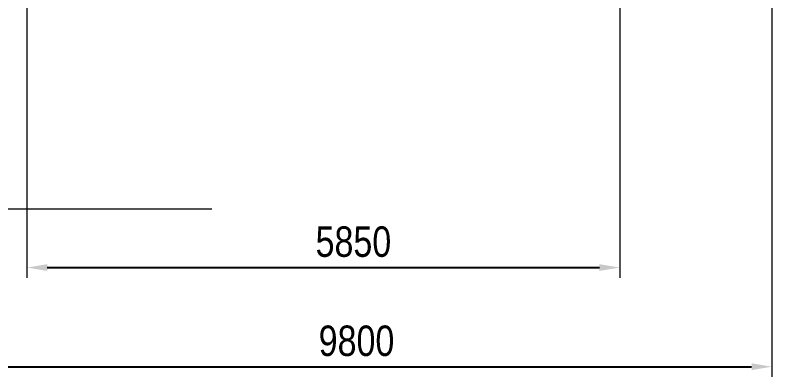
# Model space of a CAD drawing. Header units: millimetres. Extents: x -5873 to 5805, y -5301 to 4302.
# Drawn here: x -1656 to 5805, y -5301 to -1739 of the extents above; entities that cross this region are included whole.
import ezdxf

# ---------------------------------------------------------------- set-up
doc = ezdxf.new("R2010")
doc.units = ezdxf.units.MM
doc.layers.add('DIKOM_РАЗМЕР_ЗОНА', color=7, linetype='Continuous')
doc.layers.add('DIKOM_РАЗМЕР_ОБЪЕКТА', color=7, linetype='Continuous')
doc.styles.add('style1', font='arial.ttf', dxfattribs={"width": 0.8})
doc.dimstyles.new('1-50', dxfattribs={"dimtxt": 300, "dimasz": 200, "dimexe": 100, "dimexo": 0, "dimgap": 100, "dimtad": 1, "dimtxsty": 'style1', "dimcen": 200, "dimclrd": 7, "dimclre": 7, "dimclrt": 7, "dimadec": 1, "dimazin": 2, "dimtfac": 1, "dimtmove": 0, "dimatfit": 2, "dimfxl": 0, "dimlwd": 25, "dimlwe": 18, "dimarcsym": 0})

# ---------------------------------------------------------------- blocks, each defined once
blk = doc.blocks.new('*D10')
at = {"layer": 'Defpoints', "color": 0, "transparency": 16777216}
for p in [(4304.5, 1053.4), (-1538.6, -1332.4), (4304.5, -4224.8)]:
    blk.add_point(p, dxfattribs=at)
at = {"layer": 'DIKOM_РАЗМЕР_ОБЪЕКТА', "color": 7, "lineweight": 18, "transparency": 16777216}
for p, q in [((4304.5, 1053.4), (4304.5, -4324.8)), ((-1538.6, -1332.4), (-1538.6, -4324.8))]:
    blk.add_line(p, q, dxfattribs=at)
at = {"layer": 'DIKOM_РАЗМЕР_ОБЪЕКТА', "color": 7, "lineweight": 25, "transparency": 16777216}
blk.add_line((-1338.6, -4224.8), (4104.5, -4224.8), dxfattribs=at)
at = {"layer": 'DIKOM_РАЗМЕР_ОБЪЕКТА', "color": 7, "transparency": 16777216}
for points in [[(-1338.6, -4191.5), (-1338.6, -4258.2), (-1538.6, -4224.8)], [(4104.5, -4191.5), (4104.5, -4258.2), (4304.5, -4224.8)]]:
    blk.add_solid(points, dxfattribs=at)
at = {"layer": 'DIKOM_РАЗМЕР_ОБЪЕКТА', "color": 7, "transparency": 16777216, "insert": (1679.3, -3971.7), "char_height": 300, "attachment_point": 5, "style": 'style1'}
blk.add_mtext('5850', dxfattribs=at)
blk = doc.blocks.new('*D11')
at = {"layer": 'Defpoints', "color": 0, "transparency": 16777216}
for p in [(-510, 4302.4), (-5422.9, -3651.6), (284.8, -3651.6)]:
    blk.add_point(p, dxfattribs=at)
at = {"layer": 'DIKOM_РАЗМЕР_ЗОНА', "color": 7, "lineweight": 18, "transparency": 16777216}
for p, q in [((-510, 4302.4), (-5522.9, 4302.4)), ((284.8, -3651.6), (-5522.9, -3651.6))]:
    blk.add_line(p, q, dxfattribs=at)
at = {"layer": 'DIKOM_РАЗМЕР_ЗОНА', "color": 7, "lineweight": 25, "transparency": 16777216}
blk.add_line((-5422.9, 4102.4), (-5422.9, -3451.6), dxfattribs=at)
at = {"layer": 'DIKOM_РАЗМЕР_ЗОНА', "color": 7, "transparency": 16777216}
for points in [[(-5456.2, 4102.4), (-5389.6, 4102.4), (-5422.9, 4302.4)], [(-5456.2, -3451.6), (-5389.6, -3451.6), (-5422.9, -3651.6)]]:
    blk.add_solid(points, dxfattribs=at)
at = {"layer": 'DIKOM_РАЗМЕР_ЗОНА', "color": 7, "transparency": 16777216, "insert": (-5676.1, -474.5), "char_height": 300, "attachment_point": 5, "rotation": 90, "style": 'style1'}
blk.add_mtext('7950', dxfattribs=at)
blk = doc.blocks.new('*D12')
at = {"layer": 'Defpoints', "color": 0, "transparency": 16777216}
for p in [(5804.5, -760.3), (-3959, -1765.3), (5804.5, -5201.3)]:
    blk.add_point(p, dxfattribs=at)
at = {"layer": 'DIKOM_РАЗМЕР_ЗОНА', "color": 7, "lineweight": 18, "transparency": 16777216}
for p, q in [((5804.5, -760.3), (5804.5, -5301.3)), ((-3959, -1765.3), (-3959, -5301.3))]:
    blk.add_line(p, q, dxfattribs=at)
at = {"layer": 'DIKOM_РАЗМЕР_ЗОНА', "color": 7, "lineweight": 25, "transparency": 16777216}
blk.add_line((-3759, -5201.3), (5604.5, -5201.3), dxfattribs=at)
at = {"layer": 'DIKOM_РАЗМЕР_ЗОНА', "color": 7, "transparency": 16777216}
for points in [[(-3759, -5168), (-3759, -5234.6), (-3959, -5201.3)], [(5604.5, -5168), (5604.5, -5234.6), (5804.5, -5201.3)]]:
    blk.add_solid(points, dxfattribs=at)
at = {"layer": 'DIKOM_РАЗМЕР_ЗОНА', "color": 7, "transparency": 16777216, "insert": (1709.9, -4948.1), "char_height": 300, "attachment_point": 5, "style": 'style1'}
blk.add_mtext('9800', dxfattribs=at)

msp = doc.modelspace()

# ---------------------------------------------------------------- dimensions: what is measured, and where the dimension line sits
at = {"layer": 'DIKOM_РАЗМЕР_ЗОНА'}
dim = msp.add_linear_dim(base=(-5422.889, -3651.603), p1=(-510.005, 4302.437), p2=(284.83, -3651.603), angle=90, text='7950', dimstyle='1-50', dxfattribs=at)
dim.commit()
dim.dimension.update_dxf_attribs({"geometry": '*D11', "text_midpoint": (-5422.889, -474.491), "dimtype": 160})
dim = msp.add_linear_dim(base=(5804.512, -5201.285), p1=(-3958.963, -1765.252), p2=(5804.512, -760.324), text='9800', dimstyle='1-50', dxfattribs=at)
dim.commit()
dim.dimension.update_dxf_attribs({"geometry": '*D12', "text_midpoint": (1709.935, -5201.285), "dimtype": 160})
at = {"layer": 'DIKOM_РАЗМЕР_ОБЪЕКТА'}
dim = msp.add_linear_dim(base=(4304.512, -4224.842), p1=(-1538.592, -1332.389), p2=(4304.512, 1053.391), text='5850', dimstyle='1-50', dxfattribs=at)
dim.commit()
dim.dimension.update_dxf_attribs({"geometry": '*D10', "text_midpoint": (1679.282, -4224.842), "dimtype": 160})

doc.saveas('drawing.dxf')
